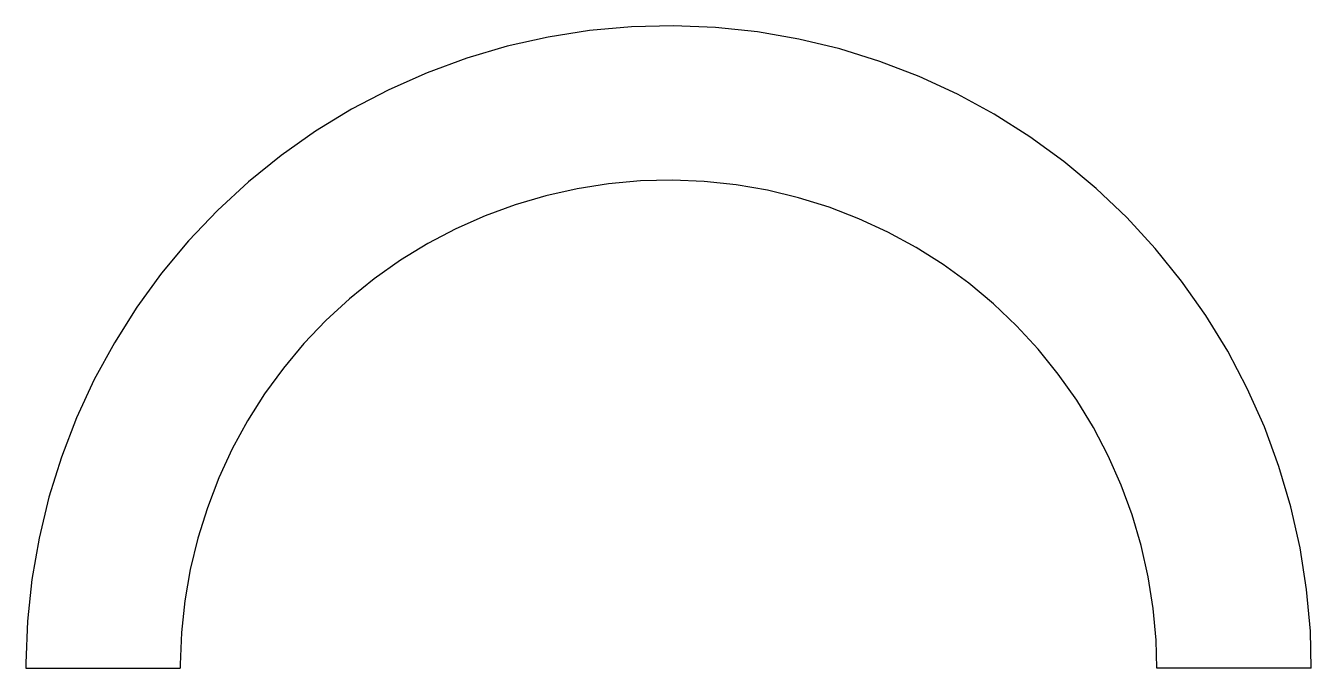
# Model space of a CAD drawing. Header units: inches. Extents: x -167 to 167, y -83 to 83.
import ezdxf

# ---------------------------------------------------------------- set-up
doc = ezdxf.new("R2010")
doc.units = ezdxf.units.IN
doc.header["$MEASUREMENT"] = 0

msp = doc.modelspace()

# ---------------------------------------------------------------- linework, layer by layer
for p, q in [((1.31, 83.26), (-9.58, 82.99)), ((12.2, 82.82), (1.31, 83.26)), ((-31.2, 80.31), (-41.83, 77.92)), ((-20.44, 82), (-31.2, 80.31)), ((-9.58, 82.99), (-20.44, 82)), ((23.03, 81.66), (12.2, 82.82)), ((33.77, 79.81), (23.03, 81.66)), ((-41.83, 77.92), (-52.28, 74.84)), ((44.36, 77.25), (33.77, 79.81)), ((54.77, 74.01), (44.36, 77.25)), ((-52.28, 74.84), (-62.51, 71.08)), ((64.93, 70.09), (54.77, 74.01)), ((-62.51, 71.08), (-72.47, 66.66)), ((74.82, 65.51), (64.93, 70.09)), ((-72.47, 66.66), (-82.12, 61.6)), ((84.39, 60.3), (74.82, 65.51)), ((-82.12, 61.6), (-91.42, 55.91)), ((93.6, 54.48), (84.39, 60.3)), ((-91.42, 55.91), (-100.33, 49.64)), ((102.41, 48.06), (93.6, 54.48)), ((-100.33, 49.64), (-108.8, 42.79)), ((110.78, 41.08), (102.41, 48.06)), ((-108.8, 42.79), (-116.81, 35.4)), ((-23.7, 41), (-31.77, 39.18)), ((-15.52, 42.28), (-23.7, 41)), ((-7.28, 43.03), (-15.52, 42.28)), ((1, 43.24), (-7.28, 43.03)), ((9.27, 42.9), (1, 43.24)), ((17.5, 42.03), (9.27, 42.9)), ((25.66, 40.62), (17.5, 42.03)), ((33.7, 38.67), (25.66, 40.62)), ((118.68, 33.57), (110.78, 41.08)), ((-39.71, 36.84), (-47.48, 33.98)), ((-31.77, 39.18), (-39.71, 36.84)), ((41.61, 36.21), (33.7, 38.67)), ((-116.81, 35.4), (-124.32, 27.51)), ((-47.48, 33.98), (-55.05, 30.63)), ((49.33, 33.23), (41.61, 36.21)), ((126.06, 25.56), (118.68, 33.57)), ((-55.05, 30.63), (-62.38, 26.78)), ((56.84, 29.76), (49.33, 33.23)), ((-124.32, 27.51), (-131.3, 19.14)), ((-62.38, 26.78), (-69.44, 22.47)), ((64.11, 25.8), (56.84, 29.76)), ((71.11, 21.37), (64.11, 25.8)), ((132.91, 17.08), (126.06, 25.56)), ((-69.44, 22.47), (-76.21, 17.7)), ((77.8, 16.5), (71.11, 21.37)), ((-131.3, 19.14), (-137.72, 10.33)), ((-76.21, 17.7), (-82.65, 12.49)), ((139.19, 8.18), (132.91, 17.08)), ((84.16, 11.2), (77.8, 16.5)), ((-137.72, 10.33), (-143.54, 1.12)), ((-82.65, 12.49), (-88.74, 6.88)), ((90.16, 5.49), (84.16, 11.2)), ((-88.74, 6.88), (-94.44, 0.89)), ((144.87, -1.12), (139.19, 8.18)), ((95.77, -0.59), (90.16, 5.49)), ((-143.54, 1.12), (-148.76, -8.45)), ((-94.44, 0.89), (-99.74, -5.47)), ((100.97, -7.03), (95.77, -0.59)), ((149.93, -10.77), (144.87, -1.12)), ((-99.74, -5.47), (-104.62, -12.16)), ((-148.76, -8.45), (-153.33, -18.34)), ((105.74, -13.8), (100.97, -7.03)), ((-104.62, -12.16), (-109.04, -19.16)), ((154.35, -20.73), (149.93, -10.77)), ((110.06, -20.86), (105.74, -13.8)), ((-153.33, -18.34), (-157.25, -28.51)), ((-109.04, -19.16), (-113, -26.43)), ((113.9, -28.19), (110.06, -20.86)), ((158.11, -30.96), (154.35, -20.73)), ((-113, -26.43), (-116.48, -33.94)), ((-157.25, -28.51), (-160.49, -38.91)), ((117.26, -35.76), (113.9, -28.19)), ((161.19, -41.41), (158.11, -30.96)), ((-116.48, -33.94), (-119.45, -41.67)), ((120.11, -43.53), (117.26, -35.76)), ((-160.49, -38.91), (-163.05, -49.5)), ((-119.45, -41.67), (-121.92, -49.57)), ((163.59, -52.04), (161.19, -41.41)), ((122.46, -51.47), (120.11, -43.53)), ((-163.05, -49.5), (-164.91, -60.24)), ((-121.92, -49.57), (-123.86, -57.62)), ((124.27, -59.54), (122.46, -51.47)), ((165.28, -62.81), (163.59, -52.04)), ((-123.86, -57.62), (-125.27, -65.77)), ((125.56, -67.72), (124.27, -59.54)), ((-164.91, -60.24), (-166.06, -71.08)), ((166.26, -73.66), (165.28, -62.81)), ((-125.27, -65.77), (-126.14, -74)), ((126.31, -75.97), (125.56, -67.72)), ((-166.06, -71.08), (-166.5, -81.97)), ((-126.14, -74), (-126.48, -82.28)), ((126.49, -83.26), (126.31, -75.97)), ((166.5, -83.26), (166.26, -73.66)), ((-166.5, -81.97), (-166.47, -83.26)), ((-126.48, -82.28), (-126.46, -83.26)), ((-166.47, -83.26), (-126.46, -83.26)), ((166.5, -83.26), (126.49, -83.26))]:
    msp.add_line(p, q)

doc.saveas('drawing.dxf')
